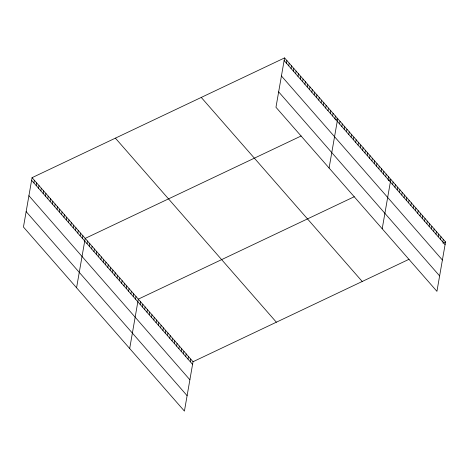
<?xml version="1.0" encoding="UTF-8"?>
<svg xmlns="http://www.w3.org/2000/svg" width="469" height="469" viewBox="0 0 469 469"><rect width="100%" height="100%" fill="white"/><g stroke="black" fill="none" stroke-linecap="round" stroke-linejoin="round"><path stroke-width="0.7" d="M32.068 177.663L23.45 227.037L184.417 411.09L193.035 361.722L32.068 177.663L284.583 57.91L445.55 241.963L436.932 291.337L275.965 107.278L284.583 57.91M33.915 182.945L34.378 180.307M36.224 185.583L36.688 182.945M38.534 188.227L38.997 185.583M40.844 190.865L41.307 188.227M43.154 193.509L43.617 190.865M45.464 196.148L45.921 193.509M47.774 198.792L48.231 196.148M50.083 201.43L50.541 198.792M52.393 204.074L52.85 201.43M54.703 206.712L55.16 204.074M57.013 209.356L57.47 206.712M59.323 211.994L59.78 209.356M61.632 214.632L62.09 211.994M63.936 217.276L64.4 214.638M66.246 219.914L66.709 217.276M68.556 222.558L69.019 219.914M70.866 225.196L71.329 222.558M73.176 227.84L73.639 225.196M75.486 230.478L75.949 227.84M77.795 233.122L78.259 230.478M80.105 235.76L80.568 233.122M82.415 238.404L82.878 235.76M76.57 287.773L85.188 238.404L301.162 135.975M87.035 243.681L87.498 241.043M89.345 246.325L89.802 243.687M91.654 248.963L92.112 246.325M93.964 251.607L94.421 248.963M96.274 254.245L96.731 251.607M98.584 256.889L99.041 254.245M100.894 259.527L101.351 256.889M103.203 262.171L103.661 259.527M105.513 264.809L105.971 262.171M107.817 267.453L108.28 264.809M110.127 270.091L110.59 267.453M112.437 272.729L112.9 270.091M114.747 275.373L115.21 272.735M117.057 278.011L117.52 275.373M119.366 280.655L119.83 278.011M121.676 283.294L122.139 280.655M123.986 285.938L124.449 283.294M126.296 288.576L126.759 285.938M128.606 291.22L129.069 288.576M130.915 293.858L131.379 291.22M133.225 296.502L133.688 293.858M135.535 299.14L135.992 296.502M129.69 348.514L138.302 299.14L354.283 196.716M140.125 304.387L140.583 301.749M142.406 306.996L142.863 304.358M144.687 309.604L145.144 306.961M146.967 312.213L147.424 309.569M149.248 314.816L149.705 312.178M151.528 317.425L151.985 314.787M153.809 320.034L154.266 317.396M156.089 322.643L156.546 319.999M158.37 325.246L158.827 322.608M160.65 327.854L161.107 325.216M162.931 330.463L163.388 327.825M165.211 333.072L165.668 330.428M167.486 335.681L167.949 333.037M169.766 338.284L170.229 335.646M172.047 340.893L172.51 338.255M174.327 343.501L174.79 340.857M176.608 346.11L177.071 343.466M178.888 348.713L179.351 346.075M181.169 351.322L181.632 348.684M183.449 353.931L183.912 351.293M185.73 356.54L186.193 353.896M188.01 359.143L188.474 356.504M190.291 361.751L190.754 359.113M286.43 63.192L286.893 60.548M288.74 65.83L289.203 63.192M291.05 68.474L291.513 65.83M293.36 71.112L293.823 68.474M295.669 73.756L296.132 71.112M297.979 76.394L298.442 73.756M300.289 79.038L300.752 76.394M302.599 81.676L303.062 79.038M304.909 84.314L305.372 81.676M307.218 86.958L307.676 84.314M309.528 89.597L309.986 86.958M311.838 92.241L312.295 89.597M314.148 94.879L314.605 92.241M316.458 97.523L316.915 94.879M318.768 100.161L319.225 97.523M321.077 102.805L321.535 100.161M323.381 105.443L323.845 102.805M325.691 108.087L326.154 105.443M328.001 110.725L328.464 108.087M330.311 113.363L330.774 110.725M332.621 116.007L333.084 113.369M334.93 118.645L335.394 116.007M329.086 168.019L337.703 118.645L335.136 119.865M339.55 123.927L340.013 121.289M341.86 126.571L342.323 123.927M344.17 129.21L344.633 126.571M346.48 131.853L346.943 129.21M348.789 134.492L349.253 131.853M351.099 137.136L351.557 134.492M353.409 139.774L353.866 137.136M355.719 142.412L356.176 139.774M358.029 145.056L358.486 142.418M360.339 147.694L360.796 145.056M362.648 150.338L363.106 147.694M364.958 152.976L365.415 150.338M367.268 155.62L367.725 152.976M369.572 158.258L370.035 155.62M371.882 160.902L372.345 158.258M374.192 163.54L374.655 160.902M376.501 166.184L376.965 163.54M378.811 168.822L379.274 166.184M381.121 171.466L381.584 168.822M383.431 174.105L383.894 171.466M385.741 176.743L386.204 174.105M388.051 179.387L388.514 176.749M382.206 228.755L390.824 179.387L388.256 180.6M392.641 184.634L393.104 181.995M394.921 187.242L395.385 184.604M397.202 189.851L397.665 187.207M399.482 192.454L399.946 189.816M401.763 195.063L402.22 192.425M404.044 197.672L404.501 195.034M406.324 200.281L406.781 197.637M408.605 202.889L409.062 200.245M410.885 205.492L411.342 202.854M413.166 208.101L413.623 205.463M415.446 210.71L415.903 208.066M417.727 213.319L418.184 210.675M420.007 215.922L420.464 213.284M422.288 218.531L422.745 215.892M424.568 221.139L425.025 218.501M426.849 223.748L427.306 221.104M429.129 226.351L429.586 223.713M431.41 228.96L431.867 226.322M433.69 231.569L434.147 228.931M435.965 234.178L436.428 231.534M438.245 236.786L438.708 234.142M440.526 239.389L440.989 236.751M442.806 241.998L443.269 239.36M193.035 361.722L409.015 259.293M442.988 243.182L445.55 241.963M284.12 60.548L445.087 244.607M281.429 75.972L442.396 260.025M278.656 91.86L439.623 275.913M201.254 97.429L362.22 281.482M115.397 138.144L276.364 322.203M31.605 180.301L192.571 364.36M28.914 195.725L189.881 379.779M26.141 211.613L187.108 395.672"/></g></svg>
